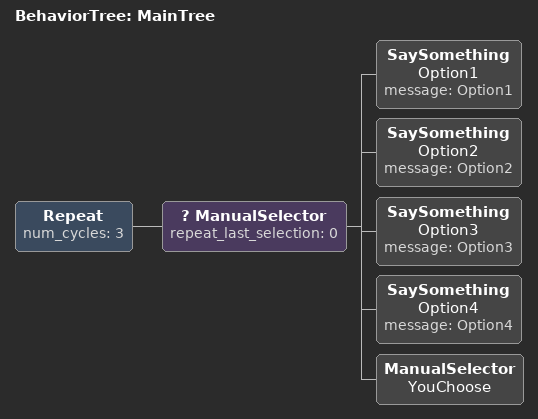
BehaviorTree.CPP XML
<root main_tree_to_execute = "MainTree" >
     <BehaviorTree ID="MainTree">
        <Repeat num_cycles="3">
            <ManualSelector repeat_last_selection="0">
                <SaySomething name="Option1"    message="Option1" />
                <SaySomething name="Option2"    message="Option2" />
                <SaySomething name="Option3"    message="Option3" />
                <SaySomething name="Option4"    message="Option4" />
                <ManualSelector name="YouChoose" />
            </ManualSelector>
        </Repeat>
     </BehaviorTree>
 </root>
